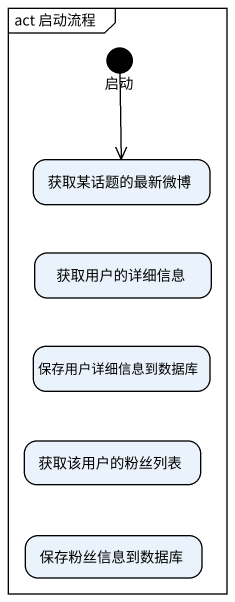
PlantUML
@startuml
mainframe act 启动流程
hide empty description
state 启动 <<start>>
state 获取某话题的最新微博
state 获取用户的详细信息
state 保存用户详细信息到数据库
state 获取该用户的粉丝列表
state 保存粉丝信息到数据库
启动 --> 获取某话题的最新微博
@enduml
